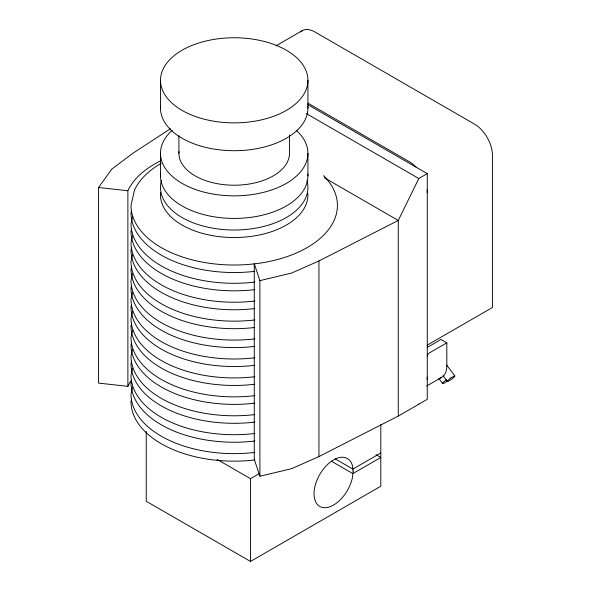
<?xml version="1.0" encoding="UTF-8"?>
<svg xmlns="http://www.w3.org/2000/svg" width="591" height="591" viewBox="0 0 591 591"><rect width="100%" height="100%" fill="white"/><g stroke="black" fill="none" stroke-linecap="round" stroke-linejoin="round"><path stroke-width="0.89" d="M131.594 210.389L131.003 212.959A103.203 59.58 0 0 0 254.81 271.335M132.569 216.867L131.003 223.716A103.203 59.58 0 0 0 254.81 282.099M131.594 228.673L131.003 231.244A103.203 59.58 0 0 0 254.81 289.627M132.569 235.794L131.003 242.642A103.203 59.58 0 0 0 254.81 301.026M131.594 247.599L131.003 250.17A103.203 59.58 0 0 0 254.81 308.554M132.569 254.714L131.003 261.569A103.203 59.58 0 0 0 254.81 319.953M131.594 266.526L131.003 269.097A103.203 59.58 0 0 0 254.81 327.48M132.569 273.64L131.003 280.496A103.203 59.58 0 0 0 254.81 338.879M131.594 285.453L131.003 288.016A103.203 59.58 0 0 0 254.81 346.4M132.569 292.567L131.003 299.423A103.203 59.58 0 0 0 254.81 357.806M131.594 304.372L131.003 306.943A103.203 59.58 0 0 0 254.81 365.327M132.569 311.494L131.003 318.35A103.203 59.58 0 0 0 254.81 376.733M131.594 323.299L131.003 325.87A103.203 59.58 0 0 0 254.81 384.253M132.569 330.421L131.003 337.276A103.203 59.58 0 0 0 254.81 395.66M131.594 342.226L131.003 344.797A103.203 59.58 0 0 0 254.81 403.18M132.569 349.347L131.003 356.203A103.203 59.58 0 0 0 254.81 414.587M131.594 361.153L131.003 363.724A103.203 59.58 0 0 0 254.81 422.107M132.569 368.274L131.003 375.122A103.203 59.58 0 0 0 254.81 433.506M131.594 380.079L131.003 382.65A103.203 59.58 0 0 0 254.81 441.034M132.569 387.201L131.003 394.049A103.203 59.58 0 0 0 254.81 452.433M131.594 399.006L131.003 401.577A103.203 59.58 0 0 0 254.81 459.961M398.268 416.071L427.271 399.331L427.271 173.621L418.797 178.512L398.268 220.458L398.268 416.071L318.941 456.562L291.659 468.648L259.892 476.25L254.27 459.333L254.27 263.719L259.892 280.636L259.892 476.25M130.729 381.165A103.203 59.58 0 0 0 127.878 386.359L98.579 383.108L98.579 187.502L111.736 169.159L132.665 153.409L170.43 128.749M446.345 379.777L445.932 380.065A4.588 0.768 -36.9 0 0 442.91 382.791A4.588 0.768 -36.9 0 0 443.265 383.493L444.75 382.746A4.617 0.776 -36.9 0 0 447.586 380.73M450.77 377.974L454.597 375.839A4.588 0.768 -36.9 0 1 451.48 379.37L448.104 381.402A4.588 0.768 -36.9 0 1 447.779 380.678A4.588 0.768 -36.9 0 1 450.8 377.952M275.982 45.832L302.208 30.695M427.271 345.114L492.421 307.497L492.421 155.145A25.339 14.627 60 0 0 474.507 124.11L314.877 31.951A25.339 14.627 60 0 0 300.656 31.84M427.382 347.338L440.975 339.485L446.818 342.861L446.818 365.807A25.339 14.627 60 0 1 439.807 378.174M446.818 342.861L429.221 353.019A2.763 1.596 -60 0 0 427.271 356.403M217.074 459.392L250.495 478.688L259.286 473.613M426.709 385.982L441.566 377.405M380.803 452.957L352.864 469.084L335.356 458.978M146.25 431.378L146.25 501.264L250.495 561.45L380.803 486.216L380.803 424.537M259.892 280.636L291.659 273.035L318.941 260.956L398.268 220.458L324.37 177.795M98.579 187.502L127.878 190.745A103.203 59.58 0 0 1 160.678 160.789M307.985 103.203L409.349 161.727A25.339 14.627 60 0 1 416.204 167.26M307.593 104.533L427.271 173.621M306.308 113.568L418.797 178.512M418.421 404L418.797 404.222M376.031 454.708L380.803 457.471L352.864 473.598L331.374 461.194M446.641 365.053L454.819 375.928M443.087 375.64L447.431 381.417M438.795 378.454L442.593 383.515M318.941 260.956L318.941 456.562M307.926 80.317A73.712 42.559 0 0 1 197.35 117.173A73.712 42.559 0 0 1 197.35 43.461A73.712 42.559 0 0 1 307.926 80.317L307.926 108.16M307.926 153.298L307.926 175.867M289.494 134.874L289.494 153.298A55.288 31.921 0 0 1 232.765 185.205A55.288 31.921 0 0 1 178.999 151.636M250.495 478.688L250.495 561.45M178.918 135.797L178.918 153.298M160.493 80.317L160.493 108.16M160.493 153.298L160.493 175.867M127.878 190.745L127.878 386.359M427.116 189.977A25.339 14.627 60 0 1 427.271 192.762M427.271 377.095A25.339 14.627 60 0 1 427.116 379.703M306.965 180.617A73.712 42.559 0 0 1 234.206 230.01A73.712 42.559 0 0 1 161.446 180.617M307.867 193.272A73.712 42.559 0 0 1 233.467 237.53A73.712 42.559 0 0 1 160.626 192.415M296.172 130.249A73.712 42.559 0 0 1 282.505 185.448A73.712 42.559 0 0 1 185.914 185.448A73.712 42.559 0 0 1 172.24 130.249M307.867 174.168A73.712 42.559 0 0 1 233.467 218.426A73.712 42.559 0 0 1 160.626 173.311M307.867 106.454A73.712 42.559 0 0 1 233.467 150.712A73.712 42.559 0 0 1 160.626 105.597M323.58 175.638A103.203 59.58 0 0 1 260.919 262.988A103.203 59.58 0 0 1 131.003 205.432L134.519 190.014A103.203 59.58 0 0 1 161.232 163.301M353.123 471.197L352.458 477.425A27.644 15.957 -60 0 1 322.361 507.44A27.644 15.957 -60 0 1 322.361 470.466A27.644 15.957 -60 0 1 352.458 465.738L353.123 471.197"/></g></svg>
